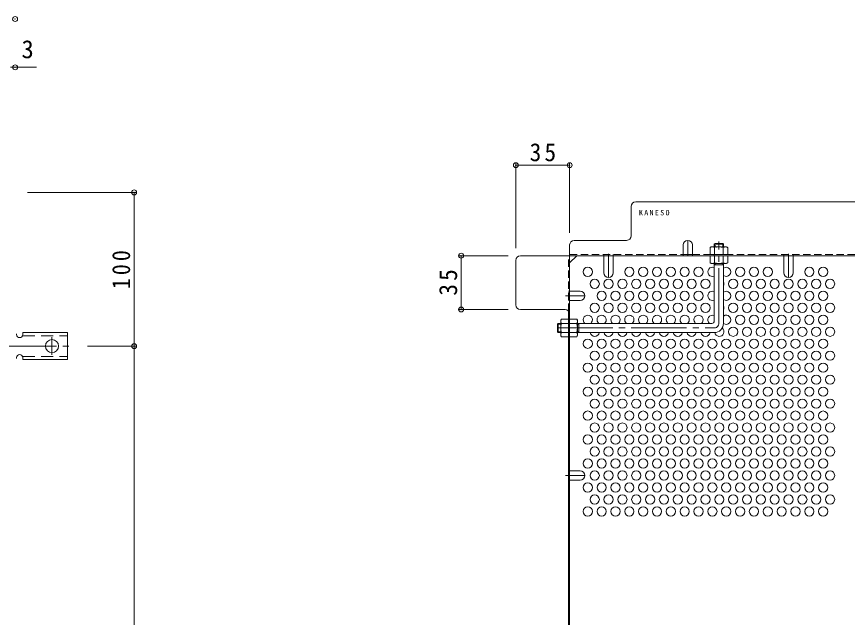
# Model space of a CAD drawing. Units: millimetres at full size, sheet at 1:4; details may follow other scales. Extents: x -925 to 1101, y -781 to 775.
# Drawn here: x -189 to 351, y 372 to 763 of the extents above; entities that cross this region are included whole.
import ezdxf
from ezdxf.enums import TextEntityAlignment as Align

# ---------------------------------------------------------------- set-up
doc = ezdxf.new("R2010")
doc.units = ezdxf.units.MM
doc.header["$LTSCALE"] = 4
doc.header["$PDMODE"] = 32
doc.header["$PDSIZE"] = 3.2
for name, pattern in [('CHAIN1', [8, 5, -1, 1, -1]), ('CHAIN2', [12, 9, -1, 1, -1]), ('DASHED1', [1.8, 1.2, -0.6]), ('DASHED2', [3, 2, -1])]:
    doc.linetypes.add(name, pattern=pattern)
for name, color, linetype, lineweight in [('A-1_躯体', 3, 'Continuous', 9), ('A-4_その他', 7, 'Continuous', 9), ('A-5_文字', 7, 'Continuous', 9), ('A-6_寸法', 2, 'Continuous', 9), ('A-7_ハッチ', 2, 'Continuous', 9), ('A-8_記号', 2, 'Continuous', 9), ('A-A_ﾊｯﾁ-ﾜｸ', 3, 'Continuous', 9), ('A-B_ﾊｯﾁ', 2, 'Continuous', 9)]:
    doc.layers.add(name, color=color, linetype=linetype, lineweight=lineweight)
doc.styles.add('ＭＳ ゴシック', font='')
doc.styles.get('ＭＳ ゴシック').set_extended_font_data('MS Gothic')

msp = doc.modelspace()

# ---------------------------------------------------------------- linework, layer by layer
at = {"layer": 'A-1_躯体', "linetype": 'CHAIN2'}
for p, q in [((267.793, 562.966), (267.793, 616.198)), ((162.793, 559.966), (264.793, 559.966))]:
    msp.add_line(p, q, dxfattribs=at)
at = {"layer": 'A-1_躯体', "linetype": 'DASHED1'}
for p, q in [((264.793, 614.466), (265.293, 614.966)), ((270.793, 614.466), (264.793, 614.466)), ((264.793, 614.466), (264.793, 612.766)), ((270.293, 614.966), (265.293, 614.966)), ((265.293, 612.766), (265.293, 614.966)), ((270.793, 614.466), (270.293, 614.966)), ((270.293, 612.766), (270.293, 614.966)), ((270.793, 614.466), (270.793, 612.766))]:
    msp.add_line(p, q, dxfattribs=at)
at = {"layer": 'A-1_躯体'}
for p, q in [((264.793, 564.466), (264.793, 601.966)), ((270.793, 600.966), (264.793, 600.966)), ((265.293, 600.966), (265.293, 601.966)), ((270.293, 600.966), (270.293, 601.966)), ((270.793, 562.966), (270.793, 601.966)), ((163.293, 562.966), (162.793, 562.466)), ((162.793, 562.466), (162.793, 557.466)), ((164.993, 562.466), (162.793, 562.466)), ((163.293, 562.966), (163.293, 556.966)), ((163.293, 562.966), (164.993, 562.966)), ((175.793, 562.966), (263.293, 562.966)), ((176.793, 562.466), (175.793, 562.466)), ((176.793, 562.966), (176.793, 556.966)), ((163.293, 556.966), (162.793, 557.466)), ((164.993, 557.466), (162.793, 557.466)), ((163.293, 556.966), (164.993, 556.966)), ((176.793, 557.466), (175.793, 557.466)), ((175.793, 556.966), (264.793, 556.966))]:
    msp.add_line(p, q, dxfattribs=at)
for centre, radius in [((263.293, 564.466), 1.5), ((264.793, 562.966), 6)]:
    msp.add_arc(centre, radius, 270, 0, dxfattribs=at)
at = {"layer": 'A-1_躯体', "linetype": 'CHAIN2'}
msp.add_arc((264.793, 562.966), 3, 270, 0, dxfattribs=at)
at = {"layer": 'A-4_その他'}
for p, q in [((-192.713, 729.551), (-175.748, 729.551)), ((135.79, 667.078), (135.79, 611.966)), ((135.79, 667.078), (135.79, 611.966)), ((135.79, 665.878), (170.793, 665.878)), ((135.79, 665.878), (170.793, 665.878)), ((170.793, 667.078), (170.793, 621.966)), ((170.793, 667.078), (170.793, 621.966)), ((-111.136, 648.162), (-181.713, 648.162)), ((-112.336, 548.162), (-112.336, 648.162)), ((99.019, 606.966), (130.79, 606.966)), ((99.019, 606.966), (130.79, 606.966)), ((100.219, 606.966), (100.219, 571.965)), ((100.219, 606.966), (100.219, 571.965)), ((99.019, 571.965), (130.79, 571.965)), ((99.019, 571.965), (130.79, 571.965)), ((-111.136, 548.162), (-142.713, 548.162)), ((-112.336, 138.162), (-112.336, 548.162))]:
    msp.add_line(p, q, dxfattribs=at)
for p in [(-189.713, 760.939), (-189.713, 729.551), (135.79, 665.878), (170.793, 665.878), (-112.336, 648.162), (100.219, 606.966), (100.219, 571.965), (-112.336, 548.162)]:
    msp.add_point(p, dxfattribs=at)
at = {"layer": 'A-6_寸法'}
for centre in [(182.593, 596.475), (209.593, 596.475), (218.593, 596.475), (227.593, 596.475), (236.593, 596.475), (245.593, 596.475), (254.593, 596.475), (281.593, 596.475), (290.593, 596.475), (299.593, 596.475), (326.593, 596.475), (335.593, 596.475), (187.093, 588.68), (196.093, 588.68), (205.093, 588.68), (214.093, 588.68), (223.093, 588.68), (232.093, 588.68), (241.093, 588.68), (250.093, 588.68), (259.093, 588.68), (277.093, 588.68), (286.093, 588.68), (295.093, 588.68), (304.093, 588.68), (313.093, 588.68), (322.093, 588.68), (331.093, 588.68), (340.093, 588.68), (191.593, 580.886), (200.593, 580.886), (209.593, 580.886), (218.593, 580.886), (227.593, 580.886), (236.593, 580.886), (245.593, 580.886), (254.593, 580.886), (281.593, 580.886), (290.593, 580.886), (299.593, 580.886), (308.593, 580.886), (317.593, 580.886), (326.593, 580.886), (335.593, 580.886), (187.093, 573.092), (196.093, 573.092), (205.093, 573.092), (214.093, 573.092), (223.093, 573.092), (232.093, 573.092), (241.093, 573.092), (250.093, 573.092), (259.093, 573.092), (277.093, 573.092), (286.093, 573.092), (295.093, 573.092), (304.093, 573.092), (313.093, 573.092), (322.093, 573.092), (331.093, 573.092), (340.093, 573.092), (281.593, 565.298), (290.593, 565.298), (299.593, 565.298), (308.593, 565.298), (317.593, 565.298), (326.593, 565.298), (335.593, 565.298), (277.093, 557.503), (286.093, 557.503), (295.093, 557.503), (304.093, 557.503), (313.093, 557.503), (322.093, 557.503), (331.093, 557.503), (340.093, 557.503), (182.593, 549.709), (191.593, 549.709), (200.593, 549.709), (209.593, 549.709), (218.593, 549.709), (227.593, 549.709), (236.593, 549.709), (245.593, 549.709), (254.593, 549.709), (263.593, 549.709), (272.593, 549.709), (281.593, 549.709), (290.593, 549.709), (299.593, 549.709), (308.593, 549.709), (317.593, 549.709), (326.593, 549.709), (335.593, 549.709), (187.093, 541.915), (196.093, 541.915), (205.093, 541.915), (214.093, 541.915), (223.093, 541.915), (232.093, 541.915), (241.093, 541.915), (250.093, 541.915), (259.093, 541.915), (268.093, 541.915), (277.093, 541.915), (286.093, 541.915), (295.093, 541.915), (304.093, 541.915), (313.093, 541.915), (322.093, 541.915), (331.093, 541.915), (340.093, 541.915), (182.593, 534.121), (191.593, 534.121), (200.593, 534.121), (209.593, 534.121), (218.593, 534.121), (227.593, 534.121), (236.593, 534.121), (245.593, 534.121), (254.593, 534.121), (263.593, 534.121), (272.593, 534.121), (281.593, 534.121), (290.593, 534.121), (299.593, 534.121), (308.593, 534.121), (317.593, 534.121), (326.593, 534.121), (335.593, 534.121), (187.093, 526.327), (196.093, 526.327), (205.093, 526.327), (214.093, 526.327), (223.093, 526.327), (232.093, 526.327), (241.093, 526.327), (250.093, 526.327), (259.093, 526.327), (268.093, 526.327), (277.093, 526.327), (286.093, 526.327), (295.093, 526.327), (304.093, 526.327), (313.093, 526.327), (322.093, 526.327), (331.093, 526.327), (340.093, 526.327), (182.593, 518.532), (191.593, 518.532), (200.593, 518.532), (209.593, 518.532), (218.593, 518.532), (227.593, 518.532), (236.593, 518.532), (245.593, 518.532), (254.593, 518.532), (263.593, 518.532), (272.593, 518.532), (281.593, 518.532), (290.593, 518.532), (299.593, 518.532), (308.593, 518.532), (317.593, 518.532), (326.593, 518.532), (335.593, 518.532), (187.093, 510.738), (196.093, 510.738), (205.093, 510.738), (214.093, 510.738), (223.093, 510.738), (232.093, 510.738), (241.093, 510.738), (250.093, 510.738), (259.093, 510.738), (268.093, 510.738), (277.093, 510.738), (286.093, 510.738), (295.093, 510.738), (304.093, 510.738), (313.093, 510.738), (322.093, 510.738), (331.093, 510.738), (340.093, 510.738), (182.593, 502.944), (191.593, 502.944), (200.593, 502.944), (209.593, 502.944), (218.593, 502.944), (227.593, 502.944), (236.593, 502.944), (245.593, 502.944), (254.593, 502.944), (263.593, 502.944), (272.593, 502.944), (281.593, 502.944), (290.593, 502.944), (299.593, 502.944), (308.593, 502.944), (317.593, 502.944), (326.593, 502.944), (335.593, 502.944), (187.093, 495.15), (196.093, 495.15), (205.093, 495.15), (214.093, 495.15), (223.093, 495.15), (232.093, 495.15), (241.093, 495.15), (250.093, 495.15), (259.093, 495.15), (268.093, 495.15), (277.093, 495.15), (286.093, 495.15), (295.093, 495.15), (304.093, 495.15), (313.093, 495.15), (322.093, 495.15), (331.093, 495.15), (340.093, 495.15), (182.593, 487.355), (191.593, 487.355), (200.593, 487.355), (209.593, 487.355), (218.593, 487.355), (227.593, 487.355), (236.593, 487.355), (245.593, 487.355), (254.593, 487.355), (263.593, 487.355), (272.593, 487.355), (281.593, 487.355), (290.593, 487.355), (299.593, 487.355), (308.593, 487.355), (317.593, 487.355), (326.593, 487.355), (335.593, 487.355), (187.093, 479.561), (196.093, 479.561), (205.093, 479.561), (214.093, 479.561), (223.093, 479.561), (232.093, 479.561), (241.093, 479.561), (250.093, 479.561), (259.093, 479.561), (268.093, 479.561), (277.093, 479.561), (286.093, 479.561), (295.093, 479.561), (304.093, 479.561), (313.093, 479.561), (322.093, 479.561), (331.093, 479.561), (340.093, 479.561), (182.593, 471.767), (191.593, 471.767), (200.593, 471.767), (209.593, 471.767), (218.593, 471.767), (227.593, 471.767), (236.593, 471.767), (245.593, 471.767), (254.593, 471.767), (263.593, 471.767), (272.593, 471.767), (281.593, 471.767), (290.593, 471.767), (299.593, 471.767), (308.593, 471.767), (317.593, 471.767), (326.593, 471.767), (335.593, 471.767), (187.093, 463.973), (196.093, 463.973), (205.093, 463.973), (214.093, 463.973), (223.093, 463.973), (232.093, 463.973), (241.093, 463.973), (250.093, 463.973), (259.093, 463.973), (268.093, 463.973), (277.093, 463.973), (286.093, 463.973), (295.093, 463.973), (304.093, 463.973), (313.093, 463.973), (322.093, 463.973), (331.093, 463.973), (340.093, 463.973), (182.593, 456.178), (191.593, 456.178), (200.593, 456.178), (209.593, 456.178), (218.593, 456.178), (227.593, 456.178), (236.593, 456.178), (245.593, 456.178), (254.593, 456.178), (263.593, 456.178), (272.593, 456.178), (281.593, 456.178), (290.593, 456.178), (299.593, 456.178), (308.593, 456.178), (317.593, 456.178), (326.593, 456.178), (335.593, 456.178), (187.093, 448.384), (196.093, 448.384), (205.093, 448.384), (214.093, 448.384), (223.093, 448.384), (232.093, 448.384), (241.093, 448.384), (250.093, 448.384), (259.093, 448.384), (268.093, 448.384), (277.093, 448.384), (286.093, 448.384), (295.093, 448.384), (304.093, 448.384), (313.093, 448.384), (322.093, 448.384), (331.093, 448.384), (340.093, 448.384), (182.593, 440.59), (191.593, 440.59), (200.593, 440.59), (209.593, 440.59), (218.593, 440.59), (227.593, 440.59), (236.593, 440.59), (245.593, 440.59), (254.593, 440.59), (263.593, 440.59), (272.593, 440.59), (281.593, 440.59), (290.593, 440.59), (299.593, 440.59), (308.593, 440.59), (317.593, 440.59), (326.593, 440.59), (335.593, 440.59)]:
    msp.add_circle(centre, 3, dxfattribs=at)
for centre, start, end in [((263.593, 596.475), 66.42182, 293.57818), ((272.593, 596.475), 233.1301, 126.8699), ((268.093, 588.68), 334.15807, 25.84193), ((263.593, 580.886), 66.42182, 293.57818), ((272.593, 580.886), 233.1301, 126.8699), ((268.093, 573.092), 334.15807, 25.84193), ((182.593, 565.298), 308.98227, 231.01773), ((191.593, 565.298), 308.98227, 231.01773), ((200.593, 565.298), 308.98227, 231.01773), ((209.593, 565.298), 308.98227, 231.01773), ((218.593, 565.298), 308.98227, 231.01773), ((227.593, 565.298), 308.98227, 231.01773), ((236.593, 565.298), 308.98227, 231.01773), ((245.593, 565.298), 308.98227, 231.01773), ((254.593, 565.298), 308.98227, 231.01773), ((263.593, 565.298), 66.42182, 231.01773), ((272.593, 565.298), 233.12099, 126.8699), ((187.093, 557.503), 190.32692, 349.67308), ((196.093, 557.503), 190.32692, 349.67308), ((205.093, 557.503), 190.32692, 349.67308), ((214.093, 557.503), 190.32692, 349.67308), ((223.093, 557.503), 190.32692, 349.67308), ((232.093, 557.503), 190.32692, 349.67308), ((241.093, 557.503), 190.32692, 349.67308), ((250.093, 557.503), 190.32692, 349.67308), ((259.093, 557.503), 190.32692, 349.67308), ((268.093, 557.503), 190.13226, 52.1444)]:
    msp.add_arc(centre, 3, start, end, dxfattribs=at)
at = {"layer": 'A-7_ハッチ'}
for p, q in [((210.794, 619.966), (210.794, 638.966)), ((655.392, 641.966), (213.794, 641.966)), ((173.793, 616.966), (207.794, 616.966)), ((170.793, 613.966), (170.793, 72.359)), ((138.79, 606.966), (730.397, 606.966)), ((170.793, 602.353), (175.405, 606.966)), ((244.593, 607.766), (250.593, 607.766)), ((135.79, 574.965), (135.79, 603.966)), ((167.793, 571.965), (138.79, 571.965)), ((169.993, 571.004), (169.993, 361.623))]:
    msp.add_line(p, q, dxfattribs=at)
at = {"layer": 'A-7_ハッチ', "linetype": 'DASHED1'}
for p, q in [((169.993, 571.004), (169.993, 606.966)), ((170.793, 607.766), (244.593, 607.766)), ((193.093, 606.966), (193.093, 607.766)), ((199.093, 606.966), (199.093, 607.766)), ((250.593, 607.766), (377.593, 607.766)), ((264.793, 606.966), (264.793, 607.766)), ((310.093, 606.966), (310.093, 607.766)), ((316.093, 606.966), (316.093, 607.766)), ((170.793, 583.886), (169.993, 583.886)), ((170.793, 577.886), (169.993, 577.886)), ((169.993, 563.166), (170.793, 563.166)), ((169.993, 556.966), (170.793, 556.966)), ((170.793, 466.973), (169.993, 466.973)), ((170.793, 460.973), (169.993, 460.973))]:
    msp.add_line(p, q, dxfattribs=at)
at = {"layer": 'A-7_ハッチ'}
for centre, start, end in [((213.794, 638.966), 90, 180), ((173.793, 613.966), 90, 180), ((207.794, 619.966), 270, 0), ((138.79, 603.966), 90, 180), ((138.79, 574.965), 180, 270), ((167.793, 568.965), 0, 90)]:
    msp.add_arc(centre, 3, start, end, dxfattribs=at)
at = {"layer": 'A-8_記号', "linetype": 'CHAIN1'}
for p, q in [((247.593, 606.966), (247.593, 616.966)), ((196.093, 608.166), (196.093, 592.816)), ((313.093, 608.166), (313.093, 592.816)), ((168.086, 580.886), (180.593, 580.886)), ((168.086, 463.973), (180.593, 463.973))]:
    msp.add_line(p, q, dxfattribs=at)
at = {"layer": 'A-8_記号'}
for p, q in [((244.593, 613.966), (244.593, 606.966)), ((250.593, 613.966), (250.593, 606.966)), ((193.093, 595.816), (193.093, 606.966)), ((199.093, 595.816), (199.093, 606.966)), ((310.093, 595.816), (310.093, 606.966)), ((316.093, 595.816), (316.093, 606.966)), ((177.593, 583.886), (170.793, 583.886)), ((177.593, 577.886), (170.793, 577.886)), ((177.593, 466.973), (170.793, 466.973)), ((177.593, 460.973), (170.793, 460.973))]:
    msp.add_line(p, q, dxfattribs=at)
for centre, start, end in [((247.593, 613.966), 0, 180), ((196.093, 595.816), 180, 0), ((313.093, 595.816), 180, 0), ((177.593, 580.886), 270, 90), ((177.593, 463.973), 270, 90)]:
    msp.add_arc(centre, 3, start, end, dxfattribs=at)
at = {"layer": 'A-A_ﾊｯﾁ-ﾜｸ'}
for p, q in [((-184.713, 556.912), (-184.713, 555.662)), ((-184.713, 556.912), (-155.713, 556.912)), ((-155.713, 539.412), (-155.713, 556.912)), ((-188.713, 556.162), (-188.713, 555.662)), ((-188.713, 540.667), (-188.713, 540.154)), ((-184.713, 539.412), (-184.713, 540.662)), ((-184.713, 539.412), (-155.713, 539.412))]:
    msp.add_line(p, q, dxfattribs=at)
at = {"layer": 'A-A_ﾊｯﾁ-ﾜｸ', "linetype": 'DASHED2'}
for p, q in [((-184.859, 554.912), (-155.713, 554.912)), ((-184.859, 541.412), (-155.713, 541.412))]:
    msp.add_line(p, q, dxfattribs=at)
at = {"layer": 'A-A_ﾊｯﾁ-ﾜｸ', "color": 7, "linetype": 'CHAIN2'}
for p, q in [((-165.713, 553.938), (-165.713, 542.386)), ((-198.713, 548.162), (-150.713, 548.162))]:
    msp.add_line(p, q, dxfattribs=at)
at = {"layer": 'A-A_ﾊｯﾁ-ﾜｸ'}
msp.add_circle((-165.713, 548.162), 4.25, dxfattribs=at)
for centre, start, end in [((-186.713, 555.662), 180, 0), ((-186.713, 540.662), 0, 179.86671)]:
    msp.add_arc(centre, 2, start, end, dxfattribs=at)
at = {"layer": 'A-B_ﾊｯﾁ', "linetype": 'DASHED1'}
for p, q in [((262.793, 612.766), (262.043, 612.333)), ((262.043, 607.766), (262.043, 612.333)), ((262.793, 612.766), (272.793, 612.766)), ((264.93, 612.333), (264.93, 607.766)), ((270.656, 612.333), (270.656, 607.766)), ((272.793, 612.766), (273.543, 612.333)), ((273.543, 607.766), (273.543, 612.333)), ((262.043, 607.766), (273.543, 607.766))]:
    msp.add_line(p, q, dxfattribs=at)
at = {"layer": 'A-B_ﾊｯﾁ'}
for p, q in [((273.543, 606.966), (262.043, 606.966)), ((262.043, 606.966), (262.043, 602.399)), ((264.93, 602.399), (264.93, 606.966)), ((270.656, 602.399), (270.656, 606.966)), ((273.543, 606.966), (273.543, 602.399)), ((262.793, 601.966), (262.043, 602.399)), ((272.793, 601.966), (262.793, 601.966)), ((272.793, 601.966), (273.543, 602.399)), ((164.993, 564.966), (165.426, 565.716)), ((164.993, 564.966), (164.993, 554.966)), ((169.993, 565.716), (165.426, 565.716)), ((165.426, 562.829), (169.993, 562.829)), ((169.993, 565.716), (169.993, 554.216)), ((170.793, 565.716), (170.793, 554.216)), ((170.793, 565.716), (175.36, 565.716)), ((175.36, 562.829), (170.793, 562.829)), ((175.793, 564.966), (175.36, 565.716)), ((175.793, 564.966), (175.793, 554.966)), ((165.426, 557.102), (169.993, 557.102)), ((175.36, 557.102), (170.793, 557.102)), ((164.993, 554.966), (165.426, 554.216)), ((169.993, 554.216), (165.426, 554.216)), ((170.793, 554.216), (175.36, 554.216)), ((175.793, 554.966), (175.36, 554.216))]:
    msp.add_line(p, q, dxfattribs=at)
at = {"layer": 'A-B_ﾊｯﾁ', "linetype": 'DASHED1'}
for centre, radius, start, end in [((263.688, 609.484), 3.29, 93.92075, 120), ((263.453, 610.031), 2.735, 57.31491, 89.78969), ((267.793, 603.083), 9.683, 72.79973, 107.20026), ((272.133, 610.031), 2.735, 90.2103, 122.68507), ((271.898, 609.484), 3.29, 59.99998, 86.07924)]:
    msp.add_arc(centre, radius, start, end, dxfattribs=at)
at = {"layer": 'A-B_ﾊｯﾁ'}
for centre, radius, start, end in [((263.688, 605.248), 3.29, 239.99998, 266.07924), ((263.453, 604.7), 2.735, 270.2103, 302.68507), ((267.793, 611.648), 9.683, 252.79973, 287.20026), ((272.133, 604.7), 2.735, 237.31491, 269.78969), ((271.898, 605.248), 3.29, 273.92075, 300), ((168.275, 564.071), 3.29, 150, 176.07925), ((167.728, 564.306), 2.735, 180.21031, 212.68509), ((174.676, 559.966), 9.683, 162.79974, 197.20027), ((172.511, 564.071), 3.29, 3.92075, 30), ((173.058, 564.306), 2.735, 327.31491, 359.78969), ((166.111, 559.966), 9.683, 342.79973, 17.20026), ((167.728, 555.626), 2.735, 147.31493, 179.7897), ((173.058, 555.626), 2.735, 0.2103, 32.68507), ((168.275, 555.86), 3.29, 183.92076, 210.00002), ((172.511, 555.86), 3.29, 329.99998, 356.07924)]:
    msp.add_arc(centre, radius, start, end, dxfattribs=at)

# ---------------------------------------------------------------- texts
at = {"layer": 'A-4_その他', "color": 2, "style": 'ＭＳ ゴシック'}
msp.add_text('3', height=11.73, dxfattribs=at).set_placement((-185.548, 731.951), align=Align.BOTTOM_LEFT)
at = {"layer": 'A-4_その他', "color": 2, "insert": (144.791, 668.278), "char_height": 11.73, "attachment_point": 7, "style": 'ＭＳ ゴシック'}
msp.add_mtext('\\T1.27;\\W0.95;35', dxfattribs=at)
msp.add_mtext('\\T1.27;\\W0.95;35', dxfattribs=at)
at = {"layer": 'A-4_その他', "color": 2, "char_height": 11.73, "attachment_point": 7, "rotation": 90, "style": 'ＭＳ ゴシック'}
for s, insert in [('\\T1.27;\\W0.9;100', (-114.736, 585.162)), ('\\T1.27;\\W0.95;35', (97.819, 580.965)), ('\\T1.27;\\W0.95;35', (97.819, 580.965))]:
    msp.add_mtext(s, dxfattribs=dict(at, insert=insert))
at = {"layer": 'A-5_文字', "color": 6, "insert": (215.819, 633.166), "char_height": 3.519, "attachment_point": 7, "style": 'ＭＳ ゴシック'}
msp.add_mtext('\\T1.34;\\W0.9;KANESO', dxfattribs=at)

doc.saveas('drawing.dxf')
